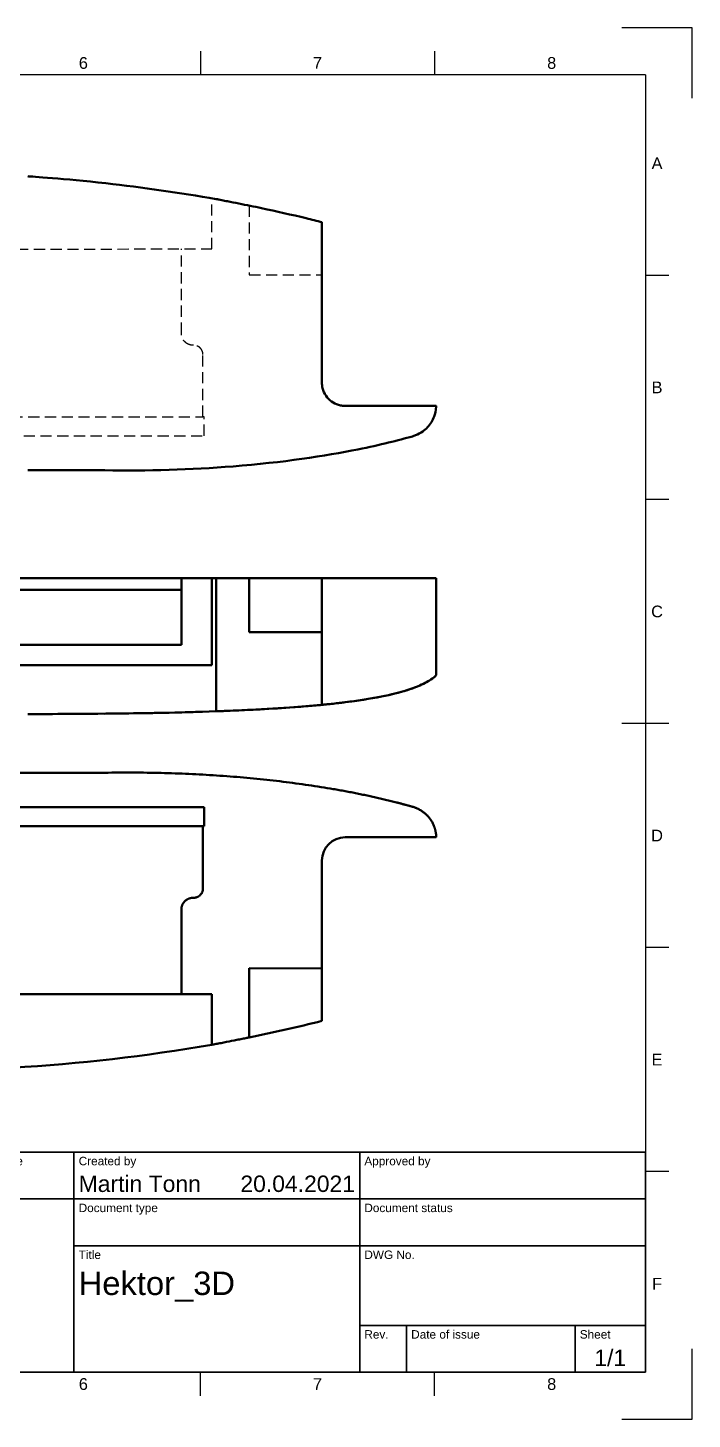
# Model space of a CAD drawing. Header units: millimetres. Extents: x 0 to 420, y 0 to 297.
# Drawn here: x 278.1 to 420, y 0 to 297 of the extents above; entities that cross this region are included whole.
import ezdxf
from ezdxf.enums import TextEntityAlignment as Align

# ---------------------------------------------------------------- set-up
doc = ezdxf.new("R2010")
doc.units = ezdxf.units.MM
doc.header["$LTSCALE"] = 0.75
doc.linetypes.add('HIDDEN2', pattern=[4.7625, 3.175, -1.5875])
for name, color, linetype, lineweight in [('Border', 7, 'Continuous', 25), ('Sichtbar', 7, 'Continuous', 50), ('TitleBlock', 7, 'Continuous', 35), ('Verdeckt', 7, 'HIDDEN2', 25)]:
    doc.layers.add(name, color=color, linetype=linetype, lineweight=lineweight)
doc.styles.add('FusionTitle', font='arial.ttf')

# ---------------------------------------------------------------- blocks, each defined once
blk = doc.blocks.new('ISO_A3_SHEET')
at = {"layer": 'Border'}
for p, q in [((315, 292), (315, 287)), ((365, 292), (365, 287)), ((410, 287), (20, 287)), ((410, 287), (410, 10)), ((415, 244.16666), (410, 244.16666)), ((415, 196.33333), (410, 196.33333)), ((415, 148.5), (405, 148.5)), ((415, 100.66667), (410, 100.66667)), ((415, 52.83334), (410, 52.83334)), ((20, 10), (410, 10)), ((315, 5), (315, 10)), ((365, 5), (365, 10))]:
    blk.add_line(p, q, dxfattribs=at)
at = {"layer": 'Defpoints'}
for p, q in [((420, 297), (405, 297)), ((420, 282), (420, 297)), ((420, 0), (420, 15)), ((405, 0), (420, 0))]:
    blk.add_line(p, q, dxfattribs=at)
at = {"layer": 'Border', "style": 'FusionTitle'}
for s, p in [('6', (290, 289.5)), ('7', (340, 289.5)), ('8', (390, 289.5)), ('A', (412.5, 268.08333)), ('B', (412.5, 220.25)), ('C', (412.5, 172.41667)), ('D', (412.5, 124.58334)), ('E', (412.5, 76.75001)), ('F', (412.5, 28.91668)), ('6', (290, 7.5)), ('7', (340, 7.5)), ('8', (390, 7.5))]:
    blk.add_text(s, height=2.5, dxfattribs=at).set_placement(p, align=Align.MIDDLE)
blk = doc.blocks.new('ISO_TITLEBLOCK')
at = {"layer": 'TitleBlock'}
for p, q in [((0, 47), (-180, 47)), ((-180, 47), (-180, 0)), ((-156, 37), (-156, 47)), ((-122, 0), (-122, 47)), ((-61, 0), (-61, 47)), ((0, 0), (0, 47)), ((-180, 37), (0, 37)), ((-122, 27), (0, 27)), ((-61, 10), (0, 10)), ((-51, 0), (-51, 10)), ((-15, 0), (-15, 10)), ((-180, 0), (0, 0))]:
    blk.add_line(p, q, dxfattribs=at)
at = {"layer": 'TitleBlock', "style": 'FusionTitle'}
for s, p in [('Dept.', (-179, 46)), ('Technical reference', (-155, 46)), ('Created by', (-121, 46)), ('Approved by', (-60, 46)), ('Document type', (-121, 36)), ('Document status', (-60, 36)), ('Title', (-121, 26)), ('DWG No.', (-60, 26)), ('Rev.', (-60, 9)), ('Date of issue', (-50, 9)), ('Sheet', (-14, 9))]:
    blk.add_text(s, height=1.8, dxfattribs=at).set_placement(p, align=Align.TOP_LEFT)
for tag, height, p in [('DEPT', 3.5, (-179, 42)), ('TECHNICAL_REFERENCE', 3.5, (-155, 42)), ('CREATED_BY', 3.5, (-121, 42)), ('APPROVED_BY', 3.5, (-60, 42)), ('DOCUMENT_TYPE', 3.5, (-121, 32)), ('DOCUMENT_STATUS', 3.5, (-60, 32)), ('TITLE_1', 5, (-121, 21.5)), ('TITLE_2', 5, (-121, 14)), ('TITLE_3', 5, (-121, 6.5)), ('DATE_OF_ISSUE', 3.5, (-50, 5))]:
    blk.add_attdef(tag, text='', height=height, dxfattribs=at).set_placement(p, align=Align.TOP_LEFT)
for tag, p in [('CREATED_DATE', (-62, 42)), ('APPROVED_DATE', (-0.99, 42))]:
    blk.add_attdef(tag, text='', height=3.5, dxfattribs=at).set_placement(p, align=Align.TOP_RIGHT)
for tag, height, p in [('DRAWING_NUMBER', 5, (-30.5, 19.75)), ('REV', 3.5, (-56, 4.85)), ('SHEET', 3.5, (-7.5, 4.85))]:
    blk.add_attdef(tag, text='', height=height, dxfattribs=at).set_placement(p, align=Align.TOP_CENTER)

msp = doc.modelspace()

# ---------------------------------------------------------------- linework, layer by layer
at = {"layer": 'Sichtbar'}
for p, q in [((310.93, 179.52, -24.52), (235.93, 179.52, -24.53)), ((310.93, 179.52, 15.36), (317.43, 179.52, 15.36)), ((310.93, 179.52, 15.36), (310.93, 165.27, 15.36)), ((318.33, 179.52, 26.01), (318.33, 151.1, 26.01)), ((325.43, 179.52, 9.86), (325.43, 168.02, 9.86)), ((325.43, 179.52, 9.86), (325.43, 179.52, 24.6)), ((325.43, 168.02, 24.6), (325.43, 179.52, 24.6)), ((325.43, 179.52, 9.86), (340.93, 179.52, 9.86)), ((340.93, 179.52, 9.86), (340.93, 168.02, 9.86)), ((340.93, 179.52, 9.86), (340.93, 179.52, -13.14)), ((365.36, 179.52, -18.14), (345.93, 179.52, -18.14)), ((365.36, 179.52, -18.14), (365.36, 158.8, -18.14)), ((340.93, 168.02, 9.86), (340.93, 168.02, 21.09)), ((340.93, 167.52, 21.09), (340.93, 168.02, 21.09)), ((310.93, 165.27, 15.36), (235.93, 165.27, 15.35)), ((293.08, 150.58, -31.89), (293.08, 150.58, 29.57))]:
    msp.add_line(p, q, dxfattribs=at)
at = {"layer": 'Sichtbar', "extrusion": (-1e-16, -1, 2.967e-13)}
for p, q in [((294.56, 137.98, 14.51), (160.72, 137.98, 14.51)), ((315.8, 130.61, 14.51), (145.11, 130.63, 14.51)), ((315.8, 126.56, 14.51), (315.8, 130.61, 14.51)), ((315.54, 126.56, 14.51), (315.54, 113.29, 14.51)), ((365.36, 124.23, 14.51), (345.93, 124.23, 14.51)), ((365.35, 124.35, 14.51), (365.36, 124.23, 14.51)), ((340.93, 96.23, 14.51), (340.93, 119.23, 14.51)), ((313.54, 111.29, 14.51), (313.43, 111.29, 14.51)), ((310.93, 108.79, 14.51), (310.93, 90.74, 14.51)), ((325.43, 96.24, 14.51), (325.43, 81.49, 14.51)), ((325.43, 96.24, 14.51), (340.93, 96.23, 14.51)), ((340.93, 96.23, 3.01), (340.93, 85.01, 3.01)), ((310.93, 90.74, 0.26), (235.93, 90.75, 0.26)), ((310.93, 90.74, 14.51), (317.43, 90.74, 14.51)), ((317.43, 90.74, 14.51), (317.43, 79.93, 14.51))]:
    msp.add_line(p, q, dxfattribs=at)
at = {"layer": 'Sichtbar', "extrusion": (0, 1, 0)}
msp.add_arc((-345.93, -13.14, 179.52), 5, 269.9937, 359.9937, dxfattribs=at)
at = {"layer": 'Sichtbar'}
msp.add_arc((345.93, 119.23, 14.51), 5, 89.9937, 179.9937, dxfattribs=at)
for points, knots in [([(278.13, 265.3, 14.49), (278.14, 265.3, 14.49), (278.15, 265.3, 14.49), (278.93, 265.25, 14.49), (285.76, 264.82, 14.51), (302.71, 262.93, 14.33), (310.53, 261.81, 14.19), (318.33, 260.44, 13.91)], [0, 0, 0, 0, 0.0002878, 0.0002878, 0.2613842, 0.2613842, 0.4912864, 0.4912864, 0.4912864, 0.4912864]), ([(340.93, 255.52, 12.53), (339.87, 255.79, 12.63), (338.76, 256.07, 12.73), (334.43, 257.11, 13.09), (331.22, 257.83, 13.3), (326.43, 258.84, 13.56), (324.81, 259.17, 13.64), (322.39, 259.65, 13.75), (321.58, 259.81, 13.79), (320.36, 260.05, 13.83), (319.95, 260.13, 13.85), (319.34, 260.25, 13.87), (319.14, 260.29, 13.88), (318.84, 260.35, 13.89), (318.73, 260.37, 13.9), (318.58, 260.4, 13.9), (318.53, 260.41, 13.9), (318.45, 260.42, 13.91), (318.43, 260.43, 13.91), (318.39, 260.43, 13.91), (318.38, 260.43, 13.91), (318.36, 260.44, 13.91), (318.35, 260.44, 13.91), (318.33, 260.44, 13.91), (318.33, 260.44, 13.91), (318.33, 260.44, 13.91)], [7.87655, 7.87655, 7.87655, 7.87655, 8.049462, 8.049462, 8.519887, 8.519887, 8.757554, 8.757554, 8.876813, 8.876813, 8.936541, 8.936541, 8.96642, 8.96642, 8.981363, 8.981363, 8.988835, 8.988835, 8.992565, 8.992565, 8.994334, 8.994334, 8.995114, 8.995114, 8.996667, 8.996667, 8.996667, 8.996667]), ([(340.93, 255.52, 12.53), (340.93, 252.58, 12.53), (340.93, 249.63, 12.53), (340.93, 238.22, 12.53), (340.93, 229.76, 12.53), (340.93, 221.3, 12.53)], [-10.62593, -10.62593, -10.62593, -10.62593, -8.858738, -8.858738, -3.780269, -3.780269, -3.780269, -3.780269]), ([(340.93, 221.3, 12.53), (340.93, 220.89, 12.53), (340.98, 220.48, 12.52), (341.23, 219.5, 12.5), (341.48, 218.95, 12.47), (342.14, 217.99, 12.41), (342.53, 217.58, 12.37), (343.44, 216.93, 12.27), (343.94, 216.68, 12.21), (344.76, 216.43, 12.12), (345.05, 216.37, 12.08), (345.54, 216.31, 12.02), (345.73, 216.3, 12), (345.93, 216.3, 11.97)], [-4.202019, -4.202019, -4.202019, -4.202019, -3.954602, -3.954602, -3.595176, -3.595176, -3.256355, -3.256355, -2.920267, -2.920267, -2.741848, -2.741848, -2.622572, -2.622572, -2.622572, -2.622572]), ([(365.35, 216.18, 6.21), (365.35, 216.18, 6.21), (365.35, 216.18, 6.21), (365.35, 216.18, 6.21), (365.35, 216.18, 6.21), (365.35, 216.18, 6.21), (365.35, 216.18, 6.21), (365.35, 216.18, 6.21), (365.35, 216.18, 6.21), (365.35, 216.18, 6.21), (365.35, 216.17, 6.21), (365.3, 215.24, 6.27), (365.09, 214.52, 6.45), (364.6, 213.21, 6.86), (364.13, 212.42, 7.2), (363.17, 211.4, 7.75), (362.83, 211.11, 7.93), (361.99, 210.51, 8.33), (361.48, 210.23, 8.55), (360.93, 210.02, 8.76)], [0, 0, 0, 0, 0.00000796, 0.00000796, 0.00002219, 0.00002219, 0.00003286, 0.00003286, 0.00005107, 0.00005107, 0.00012197, 0.00012197, 0.00326723, 0.00326723, 0.00839794, 0.00839794, 0.01082114, 0.01082114, 0.01394632, 0.01394632, 0.01394632, 0.01394632]), ([(360.25, 209.79, 9.02), (360.25, 209.79, 9.02), (360.25, 209.79, 9.02), (360.25, 209.79, 9.02), (360.25, 209.79, 9.02), (357.3, 208.96, 10.07), (353.42, 207.97, 10.91), (341.58, 205.59, 12.64), (332.62, 204.23, 13.32), (312.93, 202.67, 14.15), (303.68, 202.39, 14.33), (294.56, 202.55, 14.42)], [0, 0, 0, 0, 0.0000638, 0.0000638, 0.0001596, 0.0001596, 0.0574401, 0.0574401, 0.1420578, 0.1420578, 0.2136511, 0.2136511, 0.2136511, 0.2136511]), ([(340.93, 167.52, 21.09), (340.93, 166.82, 21.09), (340.93, 166.11, 21.09), (340.93, 161.1, 21.09), (340.93, 156.79, 21.09), (340.93, 152.48, 21.09)], [-4.37078, -4.37078, -4.37078, -4.37078, -3.949621, -3.949621, -1.364023, -1.364023, -1.364023, -1.364023]), ([(365.35, 158.8, -18.25), (365.35, 158.8, -18.25), (365.35, 158.8, -18.25), (365.35, 158.8, -18.25), (365.35, 158.8, -18.25), (365.35, 158.8, -18.25), (365.35, 158.8, -18.25), (365.35, 158.8, -18.25), (365.35, 158.8, -18.25), (365.35, 158.8, -18.26), (365.35, 158.8, -18.27), (365.3, 158.75, -19.19), (365.09, 158.56, -19.91), (364.6, 158.15, -21.23), (364.13, 157.81, -22.02), (363.17, 157.26, -23.03), (362.83, 157.08, -23.33), (361.99, 156.68, -23.93), (361.48, 156.46, -24.2), (360.93, 156.25, -24.42)], [0, 0, 0, 0, 0.00000796, 0.00000796, 0.00002219, 0.00002219, 0.00003286, 0.00003286, 0.00005107, 0.00005107, 0.00012197, 0.00012197, 0.00326723, 0.00326723, 0.00839794, 0.00839794, 0.01082114, 0.01082114, 0.01394632, 0.01394632, 0.01394632, 0.01394632]), ([(360.25, 156, -24.64), (360.25, 156, -24.64), (360.25, 156, -24.64), (360.25, 156, -24.64), (360.25, 155.99, -24.65), (357.3, 154.95, -25.48), (353.42, 154.1, -26.46), (341.58, 152.38, -28.84), (332.62, 151.69, -30.2), (312.93, 150.86, -31.77), (303.68, 150.69, -32.05), (294.56, 150.59, -31.89)], [0, 0, 0, 0, 0.0000638, 0.0000638, 0.0001596, 0.0001596, 0.0574401, 0.0574401, 0.1420578, 0.1420578, 0.2136511, 0.2136511, 0.2136511, 0.2136511]), ([(340.93, 152.48, 21.09), (339.87, 152.38, 21.36), (338.76, 152.28, 21.63), (334.43, 151.92, 22.68), (331.22, 151.71, 23.39), (326.43, 151.45, 24.4), (324.81, 151.37, 24.73), (322.39, 151.26, 25.22), (321.58, 151.23, 25.38), (320.36, 151.18, 25.62), (319.95, 151.16, 25.69), (319.34, 151.14, 25.81), (319.14, 151.13, 25.85), (318.84, 151.12, 25.91), (318.73, 151.12, 25.93), (318.58, 151.11, 25.96), (318.53, 151.11, 25.97), (318.45, 151.11, 25.98), (318.43, 151.11, 25.99), (318.39, 151.1, 26), (318.38, 151.1, 26), (318.36, 151.1, 26), (318.35, 151.1, 26), (318.33, 151.1, 26.01), (318.33, 151.1, 26.01), (318.33, 151.1, 26.01)], [7.87655, 7.87655, 7.87655, 7.87655, 8.049462, 8.049462, 8.519887, 8.519887, 8.757554, 8.757554, 8.876813, 8.876813, 8.936541, 8.936541, 8.96642, 8.96642, 8.981363, 8.981363, 8.988835, 8.988835, 8.992565, 8.992565, 8.994334, 8.994334, 8.995114, 8.995114, 8.996667, 8.996667, 8.996667, 8.996667]), ([(340.93, 152.48, -13.14), (340.93, 152.48, -13.55), (340.98, 152.49, -13.96), (341.23, 152.51, -14.94), (341.48, 152.54, -15.49), (342.14, 152.61, -16.45), (342.53, 152.65, -16.85), (343.44, 152.74, -17.51), (343.94, 152.8, -17.76), (344.76, 152.89, -18.01), (345.05, 152.93, -18.07), (345.54, 152.99, -18.13), (345.73, 153.01, -18.14), (345.93, 153.04, -18.14)], [-4.202019, -4.202019, -4.202019, -4.202019, -3.954602, -3.954602, -3.595176, -3.595176, -3.256355, -3.256355, -2.920267, -2.920267, -2.741848, -2.741848, -2.622572, -2.622572, -2.622572, -2.622572]), ([(278.13, 150.52, 30.87), (278.14, 150.52, 30.87), (278.15, 150.52, 30.87), (278.93, 150.52, 30.81), (285.76, 150.51, 30.38), (302.71, 150.68, 28.5), (310.53, 150.82, 27.37), (318.33, 151.1, 26.01)], [0, 0, 0, 0, 0.0002878, 0.0002878, 0.2613842, 0.2613842, 0.4912864, 0.4912864, 0.4912864, 0.4912864]), ([(360.25, 130.74, 14.51), (360.25, 130.74, 14.51), (360.25, 130.74, 14.51), (360.25, 130.74, 14.51), (360.25, 130.74, 14.51), (360.25, 130.74, 14.51), (360.25, 130.74, 14.51), (360.25, 130.74, 14.51), (360.25, 130.74, 14.51), (360.24, 130.74, 14.51), (360.24, 130.74, 14.51), (360.23, 130.74, 14.51), (360.23, 130.75, 14.51), (360.22, 130.75, 14.51), (360.22, 130.75, 14.51), (360.21, 130.75, 14.51), (360.2, 130.75, 14.51), (360.18, 130.76, 14.51), (360.17, 130.76, 14.51), (360.15, 130.77, 14.51), (360.13, 130.77, 14.51), (360.11, 130.78, 14.51), (360.08, 130.79, 14.51), (360.04, 130.8, 14.51), (360.01, 130.81, 14.51), (359.96, 130.82, 14.51), (359.91, 130.84, 14.51), (359.84, 130.86, 14.51), (359.77, 130.88, 14.51), (359.7, 130.89, 14.51), (359.63, 130.91, 14.51), (359.53, 130.94, 14.51), (359.42, 130.97, 14.51), (359.28, 131.01, 14.51), (359.14, 131.05, 14.51), (359, 131.09, 14.51), (358.81, 131.14, 14.51), (358.58, 131.2, 14.51), (358.29, 131.28, 14.51), (358.01, 131.35, 14.51), (357.73, 131.43, 14.51), (357.44, 131.5, 14.51), (357.15, 131.58, 14.51), (356.77, 131.68, 14.51), (356.29, 131.8, 14.51), (355.71, 131.94, 14.51), (355.12, 132.09, 14.51), (354.53, 132.23, 14.51), (353.94, 132.37, 14.51), (353.14, 132.55, 14.51), (352.14, 132.78, 14.51), (350.92, 133.05, 14.51), (349.69, 133.31, 14.51), (348.45, 133.56, 14.51), (347.2, 133.81, 14.51), (345.93, 134.05, 14.51), (344.65, 134.28, 14.51), (342.92, 134.58, 14.51), (340.73, 134.95, 14.51), (338.07, 135.35, 14.51), (335.36, 135.73, 14.51), (332.62, 136.08, 14.51), (329.84, 136.4, 14.51), (327.03, 136.7, 14.51), (324.19, 136.97, 14.51), (321.32, 137.2, 14.51), (318.42, 137.41, 14.51), (315.49, 137.59, 14.51), (312.55, 137.74, 14.51), (309.58, 137.86, 14.51), (306.6, 137.94, 14.51), (303.61, 138, 14.51), (299.59, 138.04, 14.51), (296.58, 138.02, 14.51), (294.56, 137.98, 14.51)], [0, 0, 0, 0, 0.000056, 0.000112, 0.000224, 0.000448, 0.000673, 0.000897, 0.001346, 0.001795, 0.002692, 0.00359, 0.004488, 0.005385, 0.007181, 0.008977, 0.010773, 0.014365, 0.017958, 0.021552, 0.025147, 0.028742, 0.035934, 0.043129, 0.050326, 0.057526, 0.071935, 0.086354, 0.100783, 0.115223, 0.129674, 0.144135, 0.173089, 0.202085, 0.231123, 0.260203, 0.289325, 0.347694, 0.406229, 0.46493, 0.523795, 0.582825, 0.642018, 0.701375, 0.820572, 0.940413, 1.06089, 1.181998, 1.303731, 1.426083, 1.672621, 1.921564, 2.172864, 2.426471, 2.682336, 2.940409, 3.200641, 3.46298, 3.993773, 4.53238, 5.078385, 5.631369, 6.190908, 6.756579, 7.327952, 7.9046, 8.486092, 9.071996, 9.661881, 10.255314, 10.851864, 11.451099, 12.052588, 13.26059, 13.26059, 13.26059, 13.26059]), ([(360.93, 130.51, 14.51), (360.83, 130.55, 14.51), (360.6, 130.63, 14.51), (360.37, 130.7, 14.51), (360.25, 130.74, 14.51)], [1.6047591, 1.6047591, 1.6047591, 1.6047591, 1.6722688, 1.7482966, 1.7482966, 1.7482966, 1.7482966]), ([(365.35, 124.35, 14.51), (365.35, 124.35, 14.51), (365.35, 124.35, 14.51), (365.35, 124.35, 14.51), (365.35, 124.35, 14.51), (365.35, 124.35, 14.51), (365.35, 124.35, 14.51), (365.35, 124.35, 14.51), (365.35, 124.35, 14.51), (365.35, 124.35, 14.51), (365.35, 124.35, 14.51), (365.35, 124.35, 14.51), (365.35, 124.35, 14.51), (365.35, 124.36, 14.51), (365.35, 124.36, 14.51), (365.35, 124.36, 14.51), (365.35, 124.37, 14.51), (365.35, 124.37, 14.51), (365.35, 124.38, 14.51), (365.35, 124.38, 14.51), (365.35, 124.39, 14.51), (365.35, 124.4, 14.51), (365.35, 124.41, 14.51), (365.35, 124.42, 14.51), (365.34, 124.43, 14.51), (365.34, 124.45, 14.51), (365.34, 124.47, 14.51), (365.34, 124.49, 14.51), (365.34, 124.51, 14.51), (365.34, 124.54, 14.51), (365.34, 124.56, 14.51), (365.33, 124.59, 14.51), (365.33, 124.63, 14.51), (365.32, 124.68, 14.51), (365.32, 124.73, 14.51), (365.32, 124.77, 14.51), (365.31, 124.84, 14.51), (365.3, 124.91, 14.51), (365.29, 125.01, 14.51), (365.27, 125.1, 14.51), (365.26, 125.19, 14.51), (365.24, 125.28, 14.51), (365.22, 125.37, 14.51), (365.2, 125.49, 14.51), (365.17, 125.64, 14.51), (365.12, 125.82, 14.51), (365.07, 126, 14.51), (365.02, 126.17, 14.51), (364.96, 126.35, 14.51), (364.88, 126.57, 14.51), (364.77, 126.85, 14.51), (364.61, 127.18, 14.51), (364.45, 127.49, 14.51), (364.26, 127.8, 14.51), (364.06, 128.09, 14.51), (363.85, 128.38, 14.51), (363.62, 128.65, 14.51), (363.38, 128.91, 14.51), (363.12, 129.16, 14.51), (362.85, 129.39, 14.51), (362.57, 129.61, 14.51), (362.27, 129.82, 14.51), (361.96, 130.01, 14.51), (361.64, 130.19, 14.51), (361.31, 130.35, 14.51), (361.07, 130.46, 14.51), (360.94, 130.51, 14.51), (360.93, 130.51, 14.51)], [0, 0, 0, 0, 0.000019, 0.000037, 0.000075, 0.000149, 0.000224, 0.000299, 0.000448, 0.000597, 0.000896, 0.001195, 0.001493, 0.001792, 0.002389, 0.002986, 0.003584, 0.004778, 0.005972, 0.007165, 0.008359, 0.009552, 0.011938, 0.014322, 0.016706, 0.019089, 0.023852, 0.028612, 0.033368, 0.03812, 0.042869, 0.047615, 0.057095, 0.066562, 0.076015, 0.085455, 0.094881, 0.113695, 0.132459, 0.151173, 0.169839, 0.188459, 0.207034, 0.225565, 0.262501, 0.299278, 0.335906, 0.372396, 0.408759, 0.445003, 0.51717, 0.588979, 0.660506, 0.731822, 0.802998, 0.874106, 0.945214, 1.016393, 1.087713, 1.159246, 1.231063, 1.303239, 1.375851, 1.448977, 1.522698, 1.5971, 1.604759, 1.604759, 1.604759, 1.604759]), ([(315.54, 126.56, 12.01), (310.88, 126.56, 12.01), (301.49, 126.56, 12.01), (287.36, 126.57, 12.01), (273.13, 126.57, 12.01), (261.28, 126.57, 12.01), (251.79, 126.57, 12.01), (244.68, 126.57, 12.01), (237.57, 126.57, 12.01), (230.46, 126.57, 12.01), (223.35, 126.57, 12.01), (216.23, 126.57, 12.01), (209.12, 126.57, 12.01), (202.01, 126.58, 12.01), (196.08, 126.58, 12.01), (191.34, 126.58, 12.01), (187.78, 126.58, 12.01), (184.23, 126.58, 12.01), (180.67, 126.58, 12.01), (177.12, 126.58, 12.01), (173.56, 126.58, 12.01), (170, 126.58, 12.01), (167.04, 126.58, 12.01), (164.67, 126.58, 12.01), (162.89, 126.58, 12.01), (161.11, 126.58, 12.01), (159.34, 126.58, 12.01), (157.56, 126.58, 12.01), (155.78, 126.58, 12.01), (154.33, 126.58, 12.01), (153.47, 126.58, 12.01), (153.21, 126.58, 12.01)], [-40.82632, -40.82632, -40.82632, -40.82632, -38.034783, -35.189914, -32.345043, -29.500171, -28.077735, -26.655298, -25.232862, -23.810426, -22.387989, -20.965553, -19.543118, -18.120682, -16.698247, -15.98703, -15.275812, -14.564595, -13.853378, -13.142161, -12.430945, -11.719728, -11.008512, -10.652904, -10.297296, -9.941688, -9.58608, -9.230472, -8.874864, -8.519256, -8.36088, -8.36088, -8.36088, -8.36088]), ([(315.54, 113.29, 14.51), (315.54, 113.24, 14.51), (315.53, 113.15, 14.51), (315.52, 113.02, 14.51), (315.5, 112.88, 14.51), (315.46, 112.71, 14.51), (315.38, 112.51, 14.51), (315.27, 112.28, 14.51), (315.12, 112.06, 14.51), (314.98, 111.9, 14.51), (314.86, 111.78, 14.51), (314.76, 111.7, 14.51), (314.65, 111.63, 14.51), (314.54, 111.56, 14.51), (314.43, 111.5, 14.51), (314.33, 111.45, 14.51), (314.25, 111.42, 14.51), (314.19, 111.4, 14.51), (314.13, 111.38, 14.51), (314.07, 111.36, 14.51), (314, 111.34, 14.51), (313.94, 111.33, 14.51), (313.88, 111.32, 14.51), (313.84, 111.31, 14.51), (313.81, 111.3, 14.51), (313.77, 111.3, 14.51), (313.74, 111.3, 14.51), (313.71, 111.29, 14.51), (313.69, 111.29, 14.51), (313.67, 111.29, 14.51), (313.66, 111.29, 14.51), (313.64, 111.29, 14.51), (313.62, 111.29, 14.51), (313.61, 111.29, 14.51), (313.6, 111.29, 14.51), (313.59, 111.29, 14.51), (313.58, 111.29, 14.51), (313.57, 111.29, 14.51), (313.57, 111.29, 14.51), (313.56, 111.29, 14.51), (313.56, 111.29, 14.51), (313.55, 111.29, 14.51), (313.55, 111.29, 14.51), (313.55, 111.29, 14.51), (313.54, 111.29, 14.51), (313.54, 111.29, 14.51), (313.54, 111.29, 14.51), (313.54, 111.29, 14.51), (313.54, 111.29, 14.51), (313.54, 111.29, 14.51), (313.54, 111.29, 14.51), (313.54, 111.29, 14.51), (313.54, 111.29, 14.51), (313.54, 111.29, 14.51), (313.54, 111.29, 14.51), (313.54, 111.29, 14.51), (313.54, 111.29, 14.51), (313.54, 111.29, 14.51), (313.54, 111.29, 14.51)], [-0.6279433, -0.6279433, -0.6279433, -0.6279433, -0.6006105, -0.5736378, -0.5469678, -0.5205498, -0.4683239, -0.4166362, -0.3652649, -0.3140389, -0.2884218, -0.262787, -0.2371162, -0.2113892, -0.1855837, -0.1596739, -0.1466692, -0.1336269, -0.1205428, -0.1074121, -0.0942297, -0.0809901, -0.0676877, -0.0610108, -0.0543158, -0.0476018, -0.0408682, -0.0341139, -0.0307287, -0.027338, -0.0239417, -0.0205396, -0.0171317, -0.0137178, -0.0120086, -0.0102978, -0.0085855, -0.0068716, -0.0060141, -0.0051561, -0.0042978, -0.003439, -0.0025799, -0.0021502, -0.0017203, -0.0012904, -0.0010754, -0.0008604, -0.0006453, -0.0004302, -0.0003227, -0.0002151, -0.0001613, -0.0001076, -0.0000538, -0.0000269, -0.0000134, 0, 0, 0, 0]), ([(313.43, 111.29, 14.51), (313.37, 111.29, 14.51), (313.26, 111.28, 14.51), (313.09, 111.27, 14.51), (312.93, 111.24, 14.51), (312.77, 111.2, 14.51), (312.61, 111.15, 14.51), (312.46, 111.09, 14.51), (312.31, 111.02, 14.51), (312.12, 110.92, 14.51), (311.9, 110.77, 14.51), (311.7, 110.59, 14.51), (311.55, 110.44, 14.51), (311.45, 110.31, 14.51), (311.36, 110.18, 14.51), (311.27, 110.05, 14.51), (311.19, 109.91, 14.51), (311.14, 109.78, 14.51), (311.1, 109.68, 14.51), (311.07, 109.61, 14.51), (311.04, 109.53, 14.51), (311.02, 109.45, 14.51), (311, 109.37, 14.51), (310.98, 109.29, 14.51), (310.97, 109.22, 14.51), (310.96, 109.17, 14.51), (310.95, 109.13, 14.51), (310.95, 109.08, 14.51), (310.94, 109.04, 14.51), (310.94, 109.01, 14.51), (310.94, 108.98, 14.51), (310.94, 108.96, 14.51), (310.93, 108.94, 14.51), (310.93, 108.92, 14.51), (310.93, 108.89, 14.51), (310.93, 108.88, 14.51), (310.93, 108.86, 14.51), (310.93, 108.85, 14.51), (310.93, 108.84, 14.51), (310.93, 108.83, 14.51), (310.93, 108.82, 14.51), (310.93, 108.82, 14.51), (310.93, 108.81, 14.51), (310.93, 108.81, 14.51), (310.93, 108.8, 14.51), (310.93, 108.8, 14.51), (310.93, 108.8, 14.51), (310.93, 108.8, 14.51), (310.93, 108.79, 14.51), (310.93, 108.79, 14.51), (310.93, 108.79, 14.51), (310.93, 108.79, 14.51), (310.93, 108.79, 14.51), (310.93, 108.79, 14.51), (310.93, 108.79, 14.51), (310.93, 108.79, 14.51), (310.93, 108.79, 14.51), (310.93, 108.79, 14.51), (310.93, 108.79, 14.51), (310.93, 108.79, 14.51), (310.93, 108.79, 14.51)], [-0.7849264, -0.7849264, -0.7849264, -0.7849264, -0.7507613, -0.7170457, -0.6837079, -0.6506842, -0.6179184, -0.5853614, -0.5529707, -0.5207095, -0.456485, -0.3924419, -0.360416, -0.3283691, -0.2962785, -0.2641196, -0.2318649, -0.1994826, -0.1832302, -0.1669319, -0.1505821, -0.134175, -0.1177043, -0.1011632, -0.0845447, -0.0762036, -0.0678403, -0.0594537, -0.0510426, -0.0426061, -0.0383778, -0.0341428, -0.0299009, -0.0256518, -0.0213955, -0.0171318, -0.0149971, -0.0128606, -0.0107221, -0.0085816, -0.0075107, -0.0064392, -0.0053672, -0.0042948, -0.0032218, -0.0026852, -0.0021484, -0.0016115, -0.001343, -0.0010744, -0.0008059, -0.0005373, -0.0004029, -0.0002686, -0.0002015, -0.0001343, -0.0000671, -0.0000335, -0.0000167, 0, 0, 0, 0]), ([(318.33, 80.09, 14.51), (318.35, 80.09, 14.51), (318.37, 80.1, 14.51), (318.42, 80.1, 14.51), (318.44, 80.11, 14.51), (318.51, 80.12, 14.51), (318.56, 80.13, 14.51), (318.7, 80.16, 14.51), (318.79, 80.18, 14.51), (319.07, 80.23, 14.51), (319.25, 80.26, 14.51), (319.81, 80.37, 14.51), (320.18, 80.44, 14.51), (321.29, 80.66, 14.51), (322.03, 80.81, 14.51), (323.15, 81.03, 14.51), (323.54, 81.11, 14.51), (323.93, 81.19, 14.51)], [-22.284653, -22.284653, -22.284653, -22.284653, -22.267219, -22.267219, -22.249271, -22.249271, -22.213172, -22.213172, -22.140977, -22.140977, -21.996587, -21.996587, -21.707805, -21.707805, -21.130236, -21.130236, -20.828039, -20.828039, -20.828039, -20.828039]), ([(325.43, 81.49, 14.51), (325.34, 81.47, 14.51), (325.26, 81.46, 14.51), (325.09, 81.42, 14.51), (325.01, 81.41, 14.51), (324.93, 81.39, 14.51)], [0, 0, 0, 0, 0.0510321, 0.0510321, 0.1020627, 0.1020627, 0.1020627, 0.1020627]), ([(317.43, 79.93, -4.09), (303.13, 77.46, -4.09), (289.29, 75.88, -4.09), (259.92, 74.12, -4.09), (244.99, 74.04, -4.09), (229.98, 74.36, -4.09), (229.73, 74.37, -4.09), (229.48, 74.37, -4.09), (229.48, 74.37, -4.09), (229.48, 74.37, -4.09)], [-2.33545, -2.33545, -2.33545, -2.33545, -1.19379, -1.19379, -0.020093, -0.020093, -0.000291, -0.000291, 0, 0, 0, 0])]:
    msp.add_open_spline(points, degree=3, knots=knots, dxfattribs=at)
at = {"layer": 'Sichtbar', "extrusion": (0.000109453, -1, -2.8557e-12)}
msp.add_open_spline([(345.93, 216.3, 11.97), (348.54, 216.3, 11.65), (351.18, 216.3, 11.25), (355.7, 216.3, 10.35), (357.94, 216.3, 9.81), (360.97, 216.3, 8.77), (362.01, 216.3, 8.35), (363.81, 216.3, 7.42), (364.66, 216.3, 6.87), (365.36, 216.3, 6.21)], degree=3, knots=[1.019633, 1.019633, 1.019633, 1.019633, 2.509127, 2.509127, 3.769514, 3.769514, 4.405988, 4.405988, 4.96794, 4.96794, 4.96794, 4.96794], dxfattribs=at)
at = {"layer": 'Sichtbar', "extrusion": (0.998661, -0.051729, 1.38459e-07)}
msp.add_open_spline([(365.36, 216.3, 6.21), (365.35, 216.26, 6.21), (365.35, 216.22, 6.21), (365.35, 216.18, 6.21)], degree=3, dxfattribs=at)
at = {"layer": 'Sichtbar'}
for points in [[(360.93, 210.02, 8.76), (360.71, 209.93, 8.85), (360.48, 209.86, 8.93), (360.25, 209.79, 9.02)], [(317.43, 179.52, 26.16), (317.43, 173.32, 26.16), (317.43, 167.12, 26.16), (317.43, 160.92, 26.16)], [(360.93, 156.25, -24.42), (360.71, 156.16, -24.5), (360.48, 156.08, -24.58), (360.25, 156, -24.64)], [(315.54, 126.56, 14.51), (315.63, 126.56, 14.51), (315.72, 126.56, 14.51), (315.8, 126.56, 14.51)], [(317.43, 79.93, 14.51), (317.73, 79.98, 14.51), (318.03, 80.03, 14.51), (318.33, 80.09, 14.51)]]:
    msp.add_open_spline(points, degree=3, dxfattribs=at)
at = {"layer": 'Sichtbar', "extrusion": (-7.8e-14, -1, -2.91342e-11)}
msp.add_open_spline([(294.56, 202.55, 14.42), (291.87, 202.55, 14.44), (289.17, 202.55, 14.46), (285.09, 202.55, 14.48), (283.7, 202.55, 14.49), (281.61, 202.55, 14.49), (280.92, 202.55, 14.49), (279.88, 202.55, 14.49), (279.53, 202.55, 14.49), (279.01, 202.55, 14.49), (278.83, 202.55, 14.49), (278.57, 202.55, 14.49), (278.49, 202.55, 14.49), (278.36, 202.55, 14.49), (278.31, 202.55, 14.49), (278.25, 202.55, 14.49), (278.23, 202.55, 14.49), (278.18, 202.55, 14.49), (278.16, 202.55, 14.49), (278.14, 202.55, 14.49)], degree=3, knots=[0.050997, 0.050997, 0.050997, 0.050997, 1.665976, 1.665976, 2.500007, 2.500007, 2.917123, 2.917123, 3.125692, 3.125692, 3.229978, 3.229978, 3.282121, 3.282121, 3.308193, 3.308193, 3.32119, 3.32119, 3.333916, 3.333916, 3.333916, 3.333916], dxfattribs=at)
at = {"layer": 'Sichtbar', "extrusion": (0, 1, 0)}
for points in [[(317.43, 179.52, 26.16), (317.73, 179.52, 26.11), (318.03, 179.52, 26.06), (318.33, 179.52, 26.01)], [(325.43, 168.02, 24.6), (330.62, 168.02, 23.54), (335.79, 168.02, 22.39), (340.93, 168.02, 21.09)]]:
    msp.add_open_spline(points, degree=3, dxfattribs=at)
for points, knots in [([(318.33, 179.52, 26.01), (318.35, 179.52, 26), (318.37, 179.52, 26), (318.42, 179.52, 25.99), (318.44, 179.52, 25.99), (318.51, 179.52, 25.97), (318.56, 179.52, 25.96), (318.7, 179.52, 25.94), (318.79, 179.52, 25.92), (319.07, 179.52, 25.87), (319.25, 179.52, 25.83), (319.81, 179.52, 25.72), (320.18, 179.52, 25.65), (321.29, 179.52, 25.43), (322.03, 179.52, 25.29), (323.15, 179.52, 25.06), (323.54, 179.52, 24.99), (323.93, 179.52, 24.91)], [-22.284653, -22.284653, -22.284653, -22.284653, -22.267219, -22.267219, -22.249271, -22.249271, -22.213172, -22.213172, -22.140977, -22.140977, -21.996587, -21.996587, -21.707805, -21.707805, -21.130236, -21.130236, -20.828039, -20.828039, -20.828039, -20.828039]), ([(324.93, 179.52, 24.71), (324.76, 179.52, 24.74), (324.59, 179.52, 24.77), (324.26, 179.52, 24.84), (324.09, 179.52, 24.87), (323.93, 179.52, 24.91)], [0, 0, 0, 0, 0.1020312, 0.1020312, 0.2040623, 0.2040623, 0.2040623, 0.2040623]), ([(325.43, 179.52, 24.6), (325.34, 179.52, 24.62), (325.26, 179.52, 24.64), (325.09, 179.52, 24.67), (325.01, 179.52, 24.69), (324.93, 179.52, 24.71)], [0, 0, 0, 0, 0.0510321, 0.0510321, 0.1020627, 0.1020627, 0.1020627, 0.1020627]), ([(310.93, 177.02, -20.47), (307.81, 177.02, -20.47), (299.95, 177.02, -20.47), (287.36, 177.02, -20.47), (273.13, 177.02, -20.47), (261.28, 177.02, -20.47), (251.79, 177.02, -20.48), (244.68, 177.02, -20.48), (239.39, 177.02, -20.48), (236.48, 177.02, -20.48), (235.93, 177.02, -20.48)], [-39.904372, -39.904372, -39.904372, -39.904372, -38.034783, -35.189914, -32.345043, -29.500171, -28.077735, -26.655298, -25.232862, -24.904773, -24.904773, -24.904773, -24.904773]), ([(317.43, 160.92, 26.16), (303.13, 160.92, 28.63), (289.29, 160.92, 30.21), (259.92, 160.92, 31.97), (244.99, 160.92, 32.06), (229.98, 160.92, 31.73), (229.73, 160.92, 31.73), (229.48, 160.92, 31.72), (229.48, 160.92, 31.72), (229.48, 160.92, 31.72)], [-2.33545, -2.33545, -2.33545, -2.33545, -1.19379, -1.19379, -0.020093, -0.020093, -0.000291, -0.000291, 0, 0, 0, 0])]:
    msp.add_open_spline(points, degree=3, knots=knots, dxfattribs=at)
at = {"layer": 'Sichtbar', "extrusion": (0.000109453, 2.5497e-12, -1)}
msp.add_open_spline([(345.93, 153.04, -18.14), (348.54, 153.36, -18.14), (351.18, 153.76, -18.14), (355.7, 154.66, -18.14), (357.94, 155.2, -18.14), (360.97, 156.24, -18.14), (362.01, 156.66, -18.14), (363.81, 157.59, -18.14), (364.66, 158.14, -18.14), (365.36, 158.8, -18.14)], degree=3, knots=[1.019633, 1.019633, 1.019633, 1.019633, 2.509127, 2.509127, 3.769514, 3.769514, 4.405988, 4.405988, 4.96794, 4.96794, 4.96794, 4.96794], dxfattribs=at)
at = {"layer": 'Sichtbar', "extrusion": (0.998661, -1.38459e-07, -0.051729)}
msp.add_open_spline([(365.36, 158.8, -18.14), (365.35, 158.8, -18.18), (365.35, 158.8, -18.21), (365.35, 158.8, -18.25)], degree=3, dxfattribs=at)
at = {"layer": 'Sichtbar', "extrusion": (1, 0, 0.000109453)}
msp.add_open_spline([(340.93, 152.48, 21.09), (340.93, 152.48, 18.14), (340.93, 152.48, 15.2), (340.93, 152.48, 3.79), (340.93, 152.48, -4.68), (340.93, 152.48, -13.14)], degree=3, knots=[-10.62593, -10.62593, -10.62593, -10.62593, -8.858738, -8.858738, -3.780269, -3.780269, -3.780269, -3.780269], dxfattribs=at)
at = {"layer": 'Sichtbar', "extrusion": (9.162e-13, -4.2981e-12, -1)}
msp.add_open_spline([(325.43, 81.49, 3.01), (330.62, 82.55, 3.01), (335.79, 83.7, 3.01), (340.93, 85.01, 3.01)], degree=3, dxfattribs=at)
at = {"layer": 'Sichtbar', "extrusion": (-2.36876e-10, 1.16551e-09, -1)}
msp.add_open_spline([(324.93, 81.39, 14.51), (324.76, 81.36, 14.51), (324.59, 81.32, 14.51), (324.26, 81.25, 14.51), (324.09, 81.22, 14.51), (323.93, 81.19, 14.51)], degree=3, knots=[0, 0, 0, 0, 0.1020312, 0.1020312, 0.2040623, 0.2040623, 0.2040623, 0.2040623], dxfattribs=at)
at = {"layer": 'Verdeckt', "extrusion": (0, 1, 2.967e-13)}
for p, q in [((317.43, 249.79, 4.09), (317.43, 260.6, 4.09)), ((325.43, 259.04, -3.01), (325.43, 244.29, -3.01)), ((229.43, 249.78, 4.09), (317.43, 249.79, 4.09)), ((310.93, 231.74, -0.26), (310.93, 249.79, -0.26)), ((325.43, 244.29, -3.01), (340.93, 244.3, -3.01)), ((313.54, 229.24, -0.26), (313.43, 229.24, -0.26)), ((315.8, 209.92, -12.01), (315.8, 213.97, -12.01)), ((145.11, 209.9, -12.01), (315.8, 209.92, -12.01))]:
    msp.add_line(p, q, dxfattribs=at)
at = {"layer": 'Verdeckt'}
for points, knots in [([(313.43, 229.24, -0.26), (313.37, 229.24, -0.26), (313.26, 229.25, -0.26), (313.09, 229.27, -0.26), (312.93, 229.29, -0.26), (312.77, 229.33, -0.26), (312.61, 229.38, -0.26), (312.46, 229.44, -0.26), (312.31, 229.51, -0.26), (312.12, 229.61, -0.26), (311.9, 229.76, -0.26), (311.7, 229.94, -0.26), (311.55, 230.09, -0.26), (311.45, 230.22, -0.26), (311.36, 230.35, -0.26), (311.27, 230.48, -0.26), (311.19, 230.63, -0.26), (311.14, 230.75, -0.26), (311.1, 230.85, -0.26), (311.07, 230.92, -0.26), (311.04, 231, -0.26), (311.02, 231.08, -0.26), (311, 231.16, -0.26), (310.98, 231.24, -0.26), (310.97, 231.31, -0.26), (310.96, 231.36, -0.26), (310.95, 231.41, -0.26), (310.95, 231.45, -0.26), (310.94, 231.49, -0.26), (310.94, 231.52, -0.26), (310.94, 231.55, -0.26), (310.94, 231.57, -0.26), (310.93, 231.59, -0.26), (310.93, 231.62, -0.26), (310.93, 231.64, -0.26), (310.93, 231.65, -0.26), (310.93, 231.67, -0.26), (310.93, 231.68, -0.26), (310.93, 231.69, -0.26), (310.93, 231.7, -0.26), (310.93, 231.71, -0.26), (310.93, 231.71, -0.26), (310.93, 231.72, -0.26), (310.93, 231.72, -0.26), (310.93, 231.73, -0.26), (310.93, 231.73, -0.26), (310.93, 231.73, -0.26), (310.93, 231.74, -0.26), (310.93, 231.74, -0.26), (310.93, 231.74, -0.26), (310.93, 231.74, -0.26), (310.93, 231.74, -0.26), (310.93, 231.74, -0.26), (310.93, 231.74, -0.26), (310.93, 231.74, -0.26), (310.93, 231.74, -0.26), (310.93, 231.74, -0.26), (310.93, 231.74, -0.26), (310.93, 231.74, -0.26), (310.93, 231.74, -0.26), (310.93, 231.74, -0.26)], [-0.7849264, -0.7849264, -0.7849264, -0.7849264, -0.7507613, -0.7170457, -0.6837079, -0.6506842, -0.6179184, -0.5853614, -0.5529707, -0.5207095, -0.456485, -0.3924419, -0.360416, -0.3283691, -0.2962785, -0.2641196, -0.2318649, -0.1994826, -0.1832302, -0.1669319, -0.1505821, -0.134175, -0.1177043, -0.1011632, -0.0845447, -0.0762036, -0.0678403, -0.0594537, -0.0510426, -0.0426061, -0.0383778, -0.0341428, -0.0299009, -0.0256518, -0.0213955, -0.0171318, -0.0149971, -0.0128606, -0.0107221, -0.0085816, -0.0075107, -0.0064392, -0.0053672, -0.0042948, -0.0032218, -0.0026852, -0.0021484, -0.0016115, -0.001343, -0.0010744, -0.0008059, -0.0005373, -0.0004029, -0.0002686, -0.0002015, -0.0001343, -0.0000671, -0.0000335, -0.0000167, 0, 0, 0, 0]), ([(315.54, 227.24, -0.26), (315.54, 227.29, -0.26), (315.53, 227.38, -0.26), (315.52, 227.52, -0.26), (315.5, 227.65, -0.26), (315.46, 227.82, -0.26), (315.38, 228.02, -0.26), (315.27, 228.26, -0.26), (315.12, 228.47, -0.26), (314.98, 228.63, -0.26), (314.86, 228.75, -0.26), (314.76, 228.83, -0.26), (314.65, 228.9, -0.26), (314.54, 228.97, -0.26), (314.43, 229.03, -0.26), (314.33, 229.08, -0.26), (314.25, 229.11, -0.26), (314.19, 229.13, -0.26), (314.13, 229.15, -0.26), (314.07, 229.17, -0.26), (314, 229.19, -0.26), (313.94, 229.2, -0.26), (313.88, 229.21, -0.26), (313.84, 229.22, -0.26), (313.81, 229.23, -0.26), (313.77, 229.23, -0.26), (313.74, 229.23, -0.26), (313.71, 229.24, -0.26), (313.69, 229.24, -0.26), (313.67, 229.24, -0.26), (313.66, 229.24, -0.26), (313.64, 229.24, -0.26), (313.62, 229.24, -0.26), (313.61, 229.24, -0.26), (313.6, 229.24, -0.26), (313.59, 229.24, -0.26), (313.58, 229.24, -0.26), (313.57, 229.24, -0.26), (313.57, 229.24, -0.26), (313.56, 229.24, -0.26), (313.56, 229.24, -0.26), (313.55, 229.24, -0.26), (313.55, 229.24, -0.26), (313.55, 229.24, -0.26), (313.54, 229.24, -0.26), (313.54, 229.24, -0.26), (313.54, 229.24, -0.26), (313.54, 229.24, -0.26), (313.54, 229.24, -0.26), (313.54, 229.24, -0.26), (313.54, 229.24, -0.26), (313.54, 229.24, -0.26), (313.54, 229.24, -0.26), (313.54, 229.24, -0.26), (313.54, 229.24, -0.26), (313.54, 229.24, -0.26), (313.54, 229.24, -0.26), (313.54, 229.24, -0.26), (313.54, 229.24, -0.26)], [-0.6279433, -0.6279433, -0.6279433, -0.6279433, -0.6006105, -0.5736378, -0.5469678, -0.5205498, -0.4683239, -0.4166362, -0.3652649, -0.3140389, -0.2884218, -0.262787, -0.2371162, -0.2113892, -0.1855837, -0.1596739, -0.1466692, -0.1336269, -0.1205428, -0.1074121, -0.0942297, -0.0809901, -0.0676877, -0.0610108, -0.0543158, -0.0476018, -0.0408682, -0.0341139, -0.0307287, -0.027338, -0.0239417, -0.0205396, -0.0171317, -0.0137178, -0.0120086, -0.0102978, -0.0085855, -0.0068716, -0.0060141, -0.0051561, -0.0042978, -0.003439, -0.0025799, -0.0021502, -0.0017203, -0.0012904, -0.0010754, -0.0008604, -0.0006453, -0.0004302, -0.0003227, -0.0002151, -0.0001613, -0.0001076, -0.0000538, -0.0000269, -0.0000134, 0, 0, 0, 0]), ([(153.21, 213.95, -0.26), (153.47, 213.95, -0.26), (154.33, 213.95, -0.26), (155.78, 213.95, -0.26), (157.56, 213.95, -0.26), (159.34, 213.95, -0.26), (161.11, 213.95, -0.26), (162.89, 213.95, -0.26), (164.67, 213.95, -0.26), (167.04, 213.95, -0.26), (170, 213.95, -0.26), (173.56, 213.95, -0.26), (177.12, 213.95, -0.26), (180.67, 213.95, -0.26), (184.23, 213.95, -0.26), (187.78, 213.95, -0.26), (191.34, 213.95, -0.26), (196.08, 213.96, -0.26), (202.01, 213.96, -0.26), (209.12, 213.96, -0.26), (216.23, 213.96, -0.26), (223.35, 213.96, -0.26), (230.46, 213.96, -0.26), (237.57, 213.96, -0.26), (244.68, 213.96, -0.26), (251.79, 213.96, -0.26), (261.28, 213.96, -0.26), (273.13, 213.96, -0.26), (287.36, 213.97, -0.26), (301.49, 213.97, -0.26), (310.88, 213.97, -0.26), (315.54, 213.97, -0.26)], [8.36088, 8.36088, 8.36088, 8.36088, 8.519256, 8.874864, 9.230472, 9.58608, 9.941688, 10.297296, 10.652904, 11.008512, 11.719728, 12.430945, 13.142161, 13.853378, 14.564595, 15.275812, 15.98703, 16.698247, 18.120682, 19.543118, 20.965553, 22.387989, 23.810426, 25.232862, 26.655298, 28.077735, 29.500171, 32.345043, 35.189914, 38.034783, 40.82632, 40.82632, 40.82632, 40.82632])]:
    msp.add_open_spline(points, degree=3, knots=knots, dxfattribs=at)
for points in [[(315.54, 213.97, -0.26), (315.54, 219.83, -0.26), (315.54, 221.36, -0.26), (315.54, 227.24, -0.26)], [(315.8, 213.97, -12.01), (315.72, 213.97, -12.01), (315.63, 213.97, -12.01), (315.54, 213.97, -12.01)]]:
    msp.add_open_spline(points, degree=3, dxfattribs=at)

# ---------------------------------------------------------------- block references
at = {"layer": 'Border'}
msp.add_blockref('ISO_A3_SHEET', (0, 0), dxfattribs=at)
at = {"layer": 'TitleBlock'}
msp.add_blockref('ISO_TITLEBLOCK', (410, 10), dxfattribs=at).add_auto_attribs({'CREATED_DATE': '20.04.2021', 'SHEET': '1/1', 'TITLE_1': 'Hektor_3D', 'CREATED_BY': 'Martin Tonn'})

doc.saveas('drawing.dxf')
